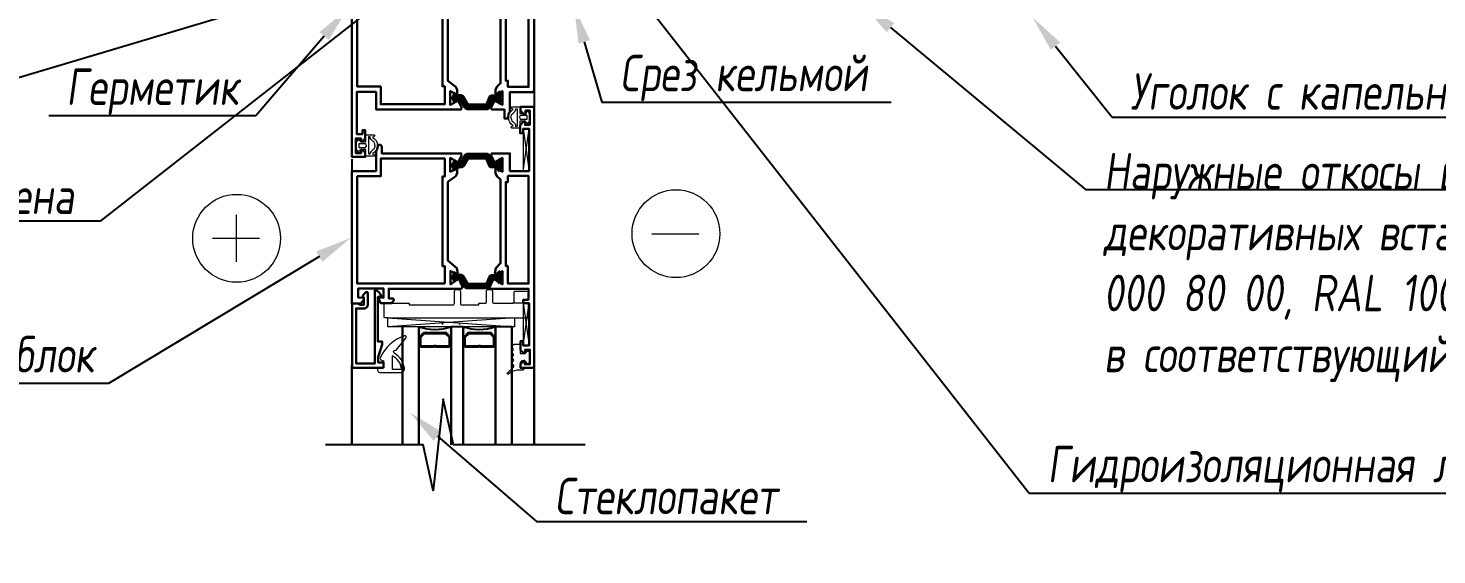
# Model space of a CAD drawing. Header units: millimetres. Extents: x 215300 to 349394, y -116838 to -1602.
# Drawn here: x 346853 to 347523, y -2420 to -2170 of the extents above; entities that cross this region are included whole.
import ezdxf
from ezdxf import colors
from ezdxf.entities.mleader import LeaderData, LeaderLine
from ezdxf.math import Vec2, Vec3

# ---------------------------------------------------------------- set-up
doc = ezdxf.new("R2010")
doc.units = ezdxf.units.MM
for name, color, linetype, lineweight in [('+АР_Размеры', 252, 'Continuous', 9), ('PDF _Геометрия', 7, 'Continuous', 0), ('АР_Тонкие', 250, 'Continuous', 5)]:
    doc.layers.add(name, color=color, linetype=linetype, lineweight=lineweight)
doc.layers.add('A-OKNO-RAM', color=140, linetype='Continuous')
doc.styles.add('Архитект', font='isocpeur.ttf', dxfattribs={"width": 0.8, "oblique": 8})

# ---------------------------------------------------------------- blocks, each defined once
blk = doc.blocks.new('*U22')
at = {"color": 8}
blk.add_lwpolyline([(0, -7.508), (0, -1), (2.25, -0.5), (-2.25, 0), (0, 0.5), (0, 5.323)], dxfattribs=at)

msp = doc.modelspace()

# ---------------------------------------------------------------- linework, layer by layer
at = {"layer": '+АР_Размеры', "ltscale": 100, "elevation": 0}
for points in [[(346952.154, -2281.004), (346952.154, -2258.662)], [(346940.671, -2269.833), (346963.014, -2269.833)], [(347149.635, -2267.64), (347171.977, -2267.64)]]:
    msp.add_lwpolyline(points, dxfattribs=at)
at = {"layer": '+АР_Размеры', "ltscale": 100}
for centre in [(346952.154, -2269.833, 0), (347161.118, -2267.64, 0)]:
    msp.add_circle(centre, 20.881, dxfattribs=at)
at = {"color": 6, "lineweight": 100, "ltscale": 100}
for p, q in [((347054.88, -2201.444, 0), (347057.432, -2202.869, 0)), ((347078.023, -2200.731, 0), (347075.737, -2203.016, 0)), ((347061.645, -2207.322, 0), (347071.436, -2207.322, 0)), ((347061.645, -2230.818, 0), (347071.436, -2230.818, 0)), ((347054.88, -2236.696, 0), (347057.432, -2235.271, 0)), ((347078.023, -2237.408, 0), (347075.737, -2235.124, 0)), ((347054.88, -2286.765, 0), (347057.432, -2288.19, 0)), ((347078.023, -2286.052, 0), (347075.737, -2288.337, 0))]:
    msp.add_line(p, q, dxfattribs=at)
at = {"color": 6, "lineweight": 100, "ltscale": 100, "elevation": 0}
for points in [[(347077.964, -2205.244), (347075.828, -2203.106), (347073.253, -2203.106), (347071.436, -2207.322), (347061.645, -2207.322), (347059.093, -2202.988), (347057.432, -2202.869), (347054.761, -2204.472)], [(347077.964, -2232.896), (347075.828, -2235.033), (347073.253, -2235.033), (347071.436, -2230.818), (347061.645, -2230.818), (347059.093, -2235.152), (347057.432, -2235.271), (347054.761, -2233.668)], [(347077.964, -2290.565), (347075.828, -2288.427), (347073.253, -2288.487), (347071.436, -2292.643), (347061.645, -2292.643), (347059.093, -2288.309), (347057.432, -2288.19), (347054.761, -2289.793)]]:
    msp.add_lwpolyline(points, dxfattribs=at)
at = {"layer": 'A-OKNO-RAM', "color": 8}
for p, q in [((347093.634, -2138.785, 0), (347093.634, -2367.955, 0)), ((347006.992, -2232.232, 0), (347006.992, -2367.955, 0)), ((347049.948, -2310.692, 0), (347050.325, -2310.314, 0)), ((347058.185, -2310.667, 0), (347058.484, -2310.369, 0)), ((347066.441, -2310.625, 0), (347066.624, -2310.442, 0)), ((347031.059, -2367.955, 0), (347031.059, -2311.846, 0)), ((347031.059, -2311.846, 0), (347031.059, -2367.955, 0)), ((347038.76, -2367.955, 0), (347038.76, -2311.846, 0)), ((347038.76, -2311.846, 0), (347038.76, -2367.955, 0)), ((347038.76, -2317.141, 0), (347038.76, -2311.846, 0)), ((347038.831, -2316.971, 0), (347039.242, -2317.382, 0)), ((347039.588, -2318.058, 0), (347039.242, -2317.711, 0)), ((347039.372, -2312.152, 0), (347039.372, -2312.152, 0)), ((347039.372, -2312.763, 0), (347039.372, -2312.763, 0)), ((347039.372, -2313.375, 0), (347039.372, -2313.375, 0)), ((347039.372, -2313.986, 0), (347039.372, -2313.986, 0)), ((347039.372, -2314.597, 0), (347039.372, -2314.597, 0)), ((347039.372, -2315.209, 0), (347039.372, -2315.209, 0)), ((347039.372, -2315.82, 0), (347039.372, -2315.82, 0)), ((347039.372, -2316.431, 0), (347039.372, -2316.431, 0)), ((347039.983, -2312.458, 0), (347039.983, -2312.458, 0)), ((347039.983, -2313.069, 0), (347039.983, -2313.069, 0)), ((347039.983, -2313.68, 0), (347039.983, -2313.68, 0)), ((347039.983, -2314.292, 0), (347039.983, -2314.292, 0)), ((347039.983, -2314.903, 0), (347039.983, -2314.903, 0)), ((347039.983, -2315.514, 0), (347039.983, -2315.514, 0)), ((347040.69, -2315.702, 0), (347040.445, -2315.456, 0)), ((347040.594, -2312.763, 0), (347040.594, -2312.763, 0)), ((347040.594, -2313.375, 0), (347040.594, -2313.375, 0)), ((347040.594, -2313.986, 0), (347040.594, -2313.986, 0)), ((347040.594, -2314.597, 0), (347040.594, -2314.597, 0)), ((347040.594, -2315.209, 0), (347040.594, -2315.209, 0)), ((347041.206, -2313.069, 0), (347041.206, -2313.069, 0)), ((347041.206, -2313.68, 0), (347041.206, -2313.68, 0)), ((347041.206, -2314.292, 0), (347041.206, -2314.292, 0)), ((347041.817, -2312.763, 0), (347041.817, -2312.763, 0)), ((347041.817, -2313.375, 0), (347041.817, -2313.375, 0)), ((347041.817, -2313.986, 0), (347041.817, -2313.986, 0)), ((347041.817, -2314.597, 0), (347041.817, -2314.597, 0)), ((347042.428, -2313.069, 0), (347042.428, -2313.069, 0)), ((347042.428, -2313.68, 0), (347042.428, -2313.68, 0)), ((347042.428, -2314.292, 0), (347042.428, -2314.292, 0)), ((347043.04, -2313.375, 0), (347043.04, -2313.375, 0)), ((347043.04, -2313.986, 0), (347043.04, -2313.986, 0)), ((347043.04, -2314.597, 0), (347043.04, -2314.597, 0)), ((347043.528, -2315.081, 0), (347043.181, -2314.734, 0)), ((347043.651, -2313.069, 0), (347043.651, -2313.069, 0)), ((347043.651, -2313.68, 0), (347043.651, -2313.68, 0)), ((347043.651, -2314.292, 0), (347043.651, -2314.292, 0)), ((347044.262, -2313.375, 0), (347044.262, -2313.375, 0)), ((347044.262, -2313.986, 0), (347044.262, -2313.986, 0)), ((347044.262, -2314.597, 0), (347044.262, -2314.597, 0)), ((347044.874, -2313.68, 0), (347044.874, -2313.68, 0)), ((347044.874, -2314.292, 0), (347044.874, -2314.292, 0)), ((347045.485, -2313.375, 0), (347045.485, -2313.375, 0)), ((347045.485, -2313.986, 0), (347045.485, -2313.986, 0)), ((347045.485, -2314.597, 0), (347045.485, -2314.597, 0)), ((347046.096, -2313.68, 0), (347046.096, -2313.68, 0)), ((347046.096, -2314.292, 0), (347046.096, -2314.292, 0)), ((347046.986, -2315.081, 0), (347046.639, -2314.734, 0)), ((347046.707, -2313.375, 0), (347046.707, -2313.375, 0)), ((347046.707, -2313.986, 0), (347046.707, -2313.986, 0)), ((347046.707, -2314.597, 0), (347046.707, -2314.597, 0)), ((347047.319, -2313.68, 0), (347047.319, -2313.68, 0)), ((347047.319, -2314.292, 0), (347047.319, -2314.292, 0)), ((347047.93, -2313.375, 0), (347047.93, -2313.375, 0)), ((347047.93, -2313.986, 0), (347047.93, -2313.986, 0)), ((347047.93, -2314.597, 0), (347047.93, -2314.597, 0)), ((347048.541, -2313.68, 0), (347048.541, -2313.68, 0)), ((347048.541, -2314.292, 0), (347048.541, -2314.292, 0)), ((347049.153, -2313.375, 0), (347049.153, -2313.375, 0)), ((347049.153, -2313.986, 0), (347049.153, -2313.986, 0)), ((347049.153, -2314.597, 0), (347049.153, -2314.597, 0)), ((347049.764, -2313.069, 0), (347049.764, -2313.069, 0)), ((347049.764, -2313.68, 0), (347049.764, -2313.68, 0)), ((347049.764, -2314.292, 0), (347049.764, -2314.292, 0)), ((347050.444, -2315.081, 0), (347050.097, -2314.734, 0)), ((347050.375, -2313.375, 0), (347050.375, -2313.375, 0)), ((347050.375, -2313.986, 0), (347050.375, -2313.986, 0)), ((347050.375, -2314.597, 0), (347050.375, -2314.597, 0)), ((347050.987, -2313.069, 0), (347050.987, -2313.069, 0)), ((347050.987, -2313.68, 0), (347050.987, -2313.68, 0)), ((347050.987, -2314.292, 0), (347050.987, -2314.292, 0)), ((347051.598, -2312.763, 0), (347051.598, -2312.763, 0)), ((347051.598, -2313.375, 0), (347051.598, -2313.375, 0)), ((347051.598, -2313.986, 0), (347051.598, -2313.986, 0)), ((347051.598, -2314.597, 0), (347051.598, -2314.597, 0)), ((347052.209, -2312.458, 0), (347052.209, -2312.458, 0)), ((347052.209, -2313.069, 0), (347052.209, -2313.069, 0)), ((347052.209, -2313.68, 0), (347052.209, -2313.68, 0)), ((347052.209, -2314.292, 0), (347052.209, -2314.292, 0)), ((347052.209, -2314.903, 0), (347052.209, -2314.903, 0)), ((347052.821, -2312.763, 0), (347052.821, -2312.763, 0)), ((347052.821, -2313.375, 0), (347052.821, -2313.375, 0)), ((347052.821, -2313.986, 0), (347052.821, -2313.986, 0)), ((347052.821, -2314.597, 0), (347052.821, -2314.597, 0)), ((347052.821, -2315.209, 0), (347052.821, -2315.209, 0)), ((347053.682, -2318.319, 0), (347053.336, -2317.973, 0)), ((347053.432, -2312.458, 0), (347053.432, -2312.458, 0)), ((347053.432, -2313.069, 0), (347053.432, -2313.069, 0)), ((347053.432, -2313.68, 0), (347053.432, -2313.68, 0)), ((347053.432, -2314.292, 0), (347053.432, -2314.292, 0)), ((347053.432, -2314.903, 0), (347053.432, -2314.903, 0)), ((347053.432, -2315.514, 0), (347053.432, -2315.514, 0)), ((347053.432, -2316.126, 0), (347053.432, -2316.126, 0)), ((347053.682, -2317.141, 0), (347053.682, -2316.959, 0)), ((347053.753, -2316.971, 0), (347054.164, -2317.382, 0)), ((347054.043, -2312.152, 0), (347054.043, -2312.152, 0)), ((347054.043, -2312.763, 0), (347054.043, -2312.763, 0)), ((347054.043, -2313.375, 0), (347054.043, -2313.375, 0)), ((347054.043, -2313.986, 0), (347054.043, -2313.986, 0)), ((347054.043, -2314.597, 0), (347054.043, -2314.597, 0)), ((347054.043, -2315.209, 0), (347054.043, -2315.209, 0)), ((347054.043, -2315.82, 0), (347054.043, -2315.82, 0)), ((347054.043, -2316.431, 0), (347054.043, -2316.431, 0)), ((347059.94, -2311.846, 0), (347054.164, -2311.846, 0)), ((347054.164, -2311.846, 0), (347054.164, -2317.141, 0)), ((347054.164, -2367.955, 0), (347054.164, -2311.846, 0)), ((347054.164, -2311.846, 0), (347054.164, -2367.955, 0)), ((347059.94, -2367.955, 0), (347059.94, -2311.846, 0)), ((347059.94, -2311.846, 0), (347059.94, -2367.955, 0)), ((347059.94, -2317.141, 0), (347059.94, -2311.846, 0)), ((347059.94, -2320.992, 0), (347059.94, -2317.141, 0)), ((347060.01, -2316.971, 0), (347060.421, -2317.382, 0)), ((347060.421, -2317.141, 0), (347060.421, -2320.992, 0)), ((347060.768, -2318.058, 0), (347060.421, -2317.711, 0)), ((347060.551, -2312.152, 0), (347060.551, -2312.152, 0)), ((347060.551, -2312.763, 0), (347060.551, -2312.763, 0)), ((347060.551, -2313.375, 0), (347060.551, -2313.375, 0)), ((347060.551, -2313.986, 0), (347060.551, -2313.986, 0)), ((347060.551, -2314.597, 0), (347060.551, -2314.597, 0)), ((347060.551, -2315.209, 0), (347060.551, -2315.209, 0)), ((347060.551, -2315.82, 0), (347060.551, -2315.82, 0)), ((347060.551, -2316.431, 0), (347060.551, -2316.431, 0)), ((347061.162, -2312.458, 0), (347061.162, -2312.458, 0)), ((347061.162, -2313.069, 0), (347061.162, -2313.069, 0)), ((347061.162, -2313.68, 0), (347061.162, -2313.68, 0)), ((347061.162, -2314.292, 0), (347061.162, -2314.292, 0)), ((347061.162, -2314.903, 0), (347061.162, -2314.903, 0)), ((347061.162, -2315.514, 0), (347061.162, -2315.514, 0)), ((347061.869, -2315.702, 0), (347061.624, -2315.456, 0)), ((347061.774, -2312.763, 0), (347061.774, -2312.763, 0)), ((347061.774, -2313.375, 0), (347061.774, -2313.375, 0)), ((347061.774, -2313.986, 0), (347061.774, -2313.986, 0)), ((347061.774, -2314.597, 0), (347061.774, -2314.597, 0)), ((347061.774, -2315.209, 0), (347061.774, -2315.209, 0)), ((347062.385, -2313.069, 0), (347062.385, -2313.069, 0)), ((347062.385, -2313.68, 0), (347062.385, -2313.68, 0)), ((347062.385, -2314.292, 0), (347062.385, -2314.292, 0)), ((347062.996, -2312.763, 0), (347062.996, -2312.763, 0)), ((347062.996, -2313.375, 0), (347062.996, -2313.375, 0)), ((347062.996, -2313.986, 0), (347062.996, -2313.986, 0)), ((347062.996, -2314.597, 0), (347062.996, -2314.597, 0)), ((347063.607, -2313.069, 0), (347063.607, -2313.069, 0)), ((347063.607, -2313.68, 0), (347063.607, -2313.68, 0)), ((347063.607, -2314.292, 0), (347063.607, -2314.292, 0)), ((347064.219, -2313.375, 0), (347064.219, -2313.375, 0)), ((347064.219, -2313.986, 0), (347064.219, -2313.986, 0)), ((347064.219, -2314.597, 0), (347064.219, -2314.597, 0)), ((347064.707, -2315.081, 0), (347064.36, -2314.734, 0)), ((347064.83, -2313.069, 0), (347064.83, -2313.069, 0)), ((347064.83, -2313.68, 0), (347064.83, -2313.68, 0)), ((347064.83, -2314.292, 0), (347064.83, -2314.292, 0)), ((347065.441, -2313.375, 0), (347065.441, -2313.375, 0)), ((347065.441, -2313.986, 0), (347065.441, -2313.986, 0)), ((347065.441, -2314.597, 0), (347065.441, -2314.597, 0)), ((347066.053, -2313.68, 0), (347066.053, -2313.68, 0)), ((347066.053, -2314.292, 0), (347066.053, -2314.292, 0)), ((347066.664, -2313.375, 0), (347066.664, -2313.375, 0)), ((347066.664, -2313.986, 0), (347066.664, -2313.986, 0)), ((347066.664, -2314.597, 0), (347066.664, -2314.597, 0)), ((347067.275, -2313.68, 0), (347067.275, -2313.68, 0)), ((347067.275, -2314.292, 0), (347067.275, -2314.292, 0)), ((347068.165, -2315.081, 0), (347067.818, -2314.734, 0)), ((347067.887, -2313.375, 0), (347067.887, -2313.375, 0)), ((347067.887, -2313.986, 0), (347067.887, -2313.986, 0)), ((347067.887, -2314.597, 0), (347067.887, -2314.597, 0)), ((347068.498, -2313.68, 0), (347068.498, -2313.68, 0)), ((347068.498, -2314.292, 0), (347068.498, -2314.292, 0)), ((347069.109, -2313.375, 0), (347069.109, -2313.375, 0)), ((347069.109, -2313.986, 0), (347069.109, -2313.986, 0)), ((347069.109, -2314.597, 0), (347069.109, -2314.597, 0)), ((347069.721, -2313.68, 0), (347069.721, -2313.68, 0)), ((347069.721, -2314.292, 0), (347069.721, -2314.292, 0)), ((347070.332, -2313.375, 0), (347070.332, -2313.375, 0)), ((347070.332, -2313.986, 0), (347070.332, -2313.986, 0)), ((347070.332, -2314.597, 0), (347070.332, -2314.597, 0)), ((347070.943, -2313.069, 0), (347070.943, -2313.069, 0)), ((347070.943, -2313.68, 0), (347070.943, -2313.68, 0)), ((347070.943, -2314.292, 0), (347070.943, -2314.292, 0)), ((347071.623, -2315.081, 0), (347071.277, -2314.734, 0)), ((347071.554, -2313.375, 0), (347071.554, -2313.375, 0)), ((347071.554, -2313.986, 0), (347071.554, -2313.986, 0)), ((347071.554, -2314.597, 0), (347071.554, -2314.597, 0)), ((347072.166, -2313.069, 0), (347072.166, -2313.069, 0)), ((347072.166, -2313.68, 0), (347072.166, -2313.68, 0)), ((347072.166, -2314.292, 0), (347072.166, -2314.292, 0)), ((347072.777, -2312.763, 0), (347072.777, -2312.763, 0)), ((347072.777, -2313.375, 0), (347072.777, -2313.375, 0)), ((347072.777, -2313.986, 0), (347072.777, -2313.986, 0)), ((347072.777, -2314.597, 0), (347072.777, -2314.597, 0)), ((347073.388, -2312.458, 0), (347073.388, -2312.458, 0)), ((347073.388, -2313.069, 0), (347073.388, -2313.069, 0)), ((347073.388, -2313.68, 0), (347073.388, -2313.68, 0)), ((347073.388, -2314.292, 0), (347073.388, -2314.292, 0)), ((347073.388, -2314.903, 0), (347073.388, -2314.903, 0)), ((347074, -2312.763, 0), (347074, -2312.763, 0)), ((347074, -2313.375, 0), (347074, -2313.375, 0)), ((347074, -2313.986, 0), (347074, -2313.986, 0)), ((347074, -2314.597, 0), (347074, -2314.597, 0)), ((347074, -2315.209, 0), (347074, -2315.209, 0)), ((347074.861, -2318.319, 0), (347074.515, -2317.973, 0)), ((347074.611, -2312.458, 0), (347074.611, -2312.458, 0)), ((347074.611, -2313.069, 0), (347074.611, -2313.069, 0)), ((347074.611, -2313.68, 0), (347074.611, -2313.68, 0)), ((347074.611, -2314.292, 0), (347074.611, -2314.292, 0)), ((347074.611, -2314.903, 0), (347074.611, -2314.903, 0)), ((347074.611, -2315.514, 0), (347074.611, -2315.514, 0)), ((347074.611, -2316.126, 0), (347074.611, -2316.126, 0)), ((347074.932, -2316.971, 0), (347075.343, -2317.382, 0)), ((347075.222, -2312.152, 0), (347075.222, -2312.152, 0)), ((347075.222, -2312.763, 0), (347075.222, -2312.763, 0)), ((347075.222, -2313.375, 0), (347075.222, -2313.375, 0)), ((347075.222, -2313.986, 0), (347075.222, -2313.986, 0)), ((347075.222, -2314.597, 0), (347075.222, -2314.597, 0)), ((347075.222, -2315.209, 0), (347075.222, -2315.209, 0)), ((347075.222, -2315.82, 0), (347075.222, -2315.82, 0)), ((347075.222, -2316.431, 0), (347075.222, -2316.431, 0)), ((347083.044, -2311.846, 0), (347075.343, -2311.846, 0)), ((347075.343, -2311.846, 0), (347075.343, -2317.141, 0)), ((347075.343, -2367.955, 0), (347075.343, -2311.846, 0)), ((347075.343, -2311.846, 0), (347075.343, -2367.955, 0)), ((347083.044, -2367.955, 0), (347083.044, -2311.846, 0)), ((347083.044, -2311.846, 0), (347083.044, -2367.955, 0)), ((347043.004, -2321.473, 0), (347042.657, -2321.127, 0)), ((347046.257, -2321.268, 0), (347045.996, -2321.008, 0)), ((347049.92, -2321.473, 0), (347049.574, -2321.127, 0)), ((347053.296, -2321.391, 0), (347053.026, -2321.121, 0)), ((347064.183, -2321.473, 0), (347063.837, -2321.127, 0)), ((347067.436, -2321.268, 0), (347067.175, -2321.008, 0)), ((347071.099, -2321.473, 0), (347070.753, -2321.127, 0)), ((347074.475, -2321.391, 0), (347074.205, -2321.121, 0)), ((347083.155, -2323.503, 0), (347083.138, -2323.52, 0)), ((347006.992, -2367.955, 0), (347006.992, -2330.137, 0)), ((347083.442, -2325.291, 0), (347083.034, -2325.699, 0)), ((347093.634, -2367.955, 0), (347093.634, -2327.731, 0))]:
    msp.add_line(p, q, dxfattribs=at)
at = {"layer": 'A-OKNO-RAM'}
for p, q in [((347039.242, -2316.959, 0), (347039.242, -2317.141, 0)), ((347040.956, -2314.946, 0), (347039.453, -2316.448, 0)), ((347051.458, -2314.734, 0), (347041.466, -2314.734, 0)), ((347053.471, -2316.448, 0), (347051.968, -2314.946, 0)), ((347060.421, -2316.959, 0), (347060.421, -2317.141, 0)), ((347062.135, -2314.946, 0), (347060.632, -2316.448, 0)), ((347072.637, -2314.734, 0), (347062.645, -2314.734, 0)), ((347074.65, -2316.448, 0), (347073.147, -2314.946, 0)), ((347074.861, -2317.141, 0), (347074.861, -2316.959, 0))]:
    msp.add_line(p, q, dxfattribs=at)
at = {"layer": 'A-OKNO-RAM', "color": 8, "elevation": 0}
for points in [[(347039.242, -2317.141), (347039.242, -2320.992, -1.0000013), (347038.76, -2320.992), (347038.76, -2317.141, -0.9999987)], [(347054.164, -2317.141), (347054.164, -2320.992, -1.0000013), (347053.682, -2320.992), (347053.682, -2317.141, -0.9999987)], [(347075.343, -2317.141), (347075.343, -2320.992, -1.0000013), (347074.861, -2320.992), (347074.861, -2317.141, -0.9999987)]]:
    msp.add_lwpolyline(points, format="xyb", close=True, dxfattribs=at)
for points in [[(347039.242, -2318.148), (347038.76, -2318.63), (347039.242, -2319.111)], [(347054.164, -2318.148), (347053.682, -2318.63), (347054.164, -2319.111)], [(347060.421, -2318.148), (347059.94, -2318.63), (347060.421, -2319.111)], [(347075.343, -2318.148), (347074.861, -2318.63), (347075.343, -2319.111)], [(347039.242, -2319.877), (347038.76, -2320.359), (347039.242, -2320.84)], [(347054.164, -2319.877), (347053.682, -2320.359), (347054.164, -2320.84)], [(347060.421, -2319.877), (347059.94, -2320.359), (347060.421, -2320.84)], [(347075.343, -2319.877), (347074.861, -2320.359), (347075.343, -2320.84)]]:
    msp.add_lwpolyline(points, dxfattribs=at)
at = {"layer": 'A-OKNO-RAM', "color": 8}
for centre, radius, start, end in [((347046.462, -2290.02, 0), 23.146, 250.564612, 289.435215), ((347039.001, -2317.141, 0), 0.241, 0.00015, 180), ((347053.923, -2317.141, 0), 0.241, 0.00015, 180), ((347067.641, -2290.02, 0), 23.146, 250.564612, 289.435215), ((347060.18, -2317.141, 0), 0.241, 0.00015, 180), ((347060.18, -2317.141, 0), 0.241, 0.00015, 180), ((347075.102, -2317.141, 0), 0.241, 0.00015, 180), ((347060.18, -2320.992, 0), 0.241, 180, 0.00015)]:
    msp.add_arc(centre, radius, start, end, dxfattribs=at)
at = {"layer": 'A-OKNO-RAM'}
for centre, start, end in [((347039.964, -2316.959, 0), 134.999986, 180), ((347041.466, -2315.456, 0), 89.999781, 134.999986), ((347051.458, -2315.456, 0), 45.000251, 89.999781), ((347052.96, -2316.959, 0), 0.00015, 45.000251), ((347061.143, -2316.959, 0), 134.999986, 180), ((347062.645, -2315.456, 0), 89.999781, 134.999986), ((347072.637, -2315.456, 0), 45.000251, 89.999781), ((347074.139, -2316.959, 0), 0.00015, 45.000251)]:
    msp.add_arc(centre, 0.722, start, end, dxfattribs=at)
at = {"layer": 'PDF _Геометрия', "lineweight": 15}
for p, q in [((347088.515, -2237.923, 0), (347091.287, -2217.772, 0)), ((347088.515, -2217.772, 0), (347091.287, -2237.923, 0)), ((347088.515, -2219.944, 0), (347088.515, -2237.923, 0)), ((347088.515, -2300.695, 0), (347088.515, -2320.797, 0)), ((347088.515, -2320.797, 0), (347091.28, -2300.695, 0)), ((347088.515, -2300.695, 0), (347091.287, -2320.797, 0)), ((347024.086, -2307.672, 0), (347084.356, -2311.846, 0)), ((347084.356, -2307.672, 0), (347024.086, -2311.846, 0))]:
    msp.add_line(p, q, dxfattribs=at)
at = {"layer": 'PDF _Геометрия', "lineweight": 30, "elevation": 0}
for points in [[(347052.62, -2157.728), (347052.62, -2195.09), (347056.466, -2197.811), (347057.078, -2199.239), (347057.078, -2201.619), (347053.778, -2199.919), (347053.778, -2206.497), (347057.054, -2204.688), (347057.717, -2204.689), (347059.088, -2207.693), (347058.964, -2208.622), (347018.515, -2208.622), (347018.515, -2200.26), (347009.271, -2200.26), (347009.294, -2220.361), (347012.014, -2220.359), (347012.013, -2218.507), (347013.353, -2218.506), (347013.353, -2222.237, -0.2538422), (347011.316, -2223.943), (347011.316, -2222.35), (347008.811, -2222.351), (347008.811, -2229.385), (347011.313, -2229.385), (347011.304, -2227.71, -0.2048661), (347013.307, -2229.364), (347013.307, -2231.174), (347006.992, -2231.169), (347006.992, -2137.359)], [(347077.686, -2156.442), (347077.686, -2196.18), (347075.895, -2197.811), (347075.284, -2199.239), (347075.284, -2201.619), (347078.583, -2199.919), (347078.583, -2206.497), (347075.307, -2204.688), (347074.644, -2204.689), (347073.273, -2207.693), (347073.397, -2208.622), (347079.487, -2208.623), (347079.487, -2212.91), (347081.247, -2212.911, -0.1824077), (347082.141, -2209.684), (347082.141, -2200.352), (347093.083, -2200.352), (347093.634, -2199.528), (347093.634, -2137.603)], [(347006.992, -2237.782), (347006.992, -2300.781), (347011.258, -2300.781), (347012.582, -2298.881), (347012.695, -2298.096), (347009.914, -2297.888), (347009.914, -2293.707), (347022.062, -2293.707), (347022.062, -2297.981), (347019.429, -2297.981), (347020.654, -2300.694), (347025.849, -2300.694), (347027.074, -2299.078), (347026.592, -2298.413), (347024.507, -2298.413), (347024.507, -2293.771), (347059.107, -2293.771), (347059.544, -2292.862), (347057.636, -2288.855), (347053.806, -2291.737), (347053.806, -2285.396), (347056.822, -2286.854), (347057.331, -2286.583), (347056.924, -2283.972), (347052.62, -2280.411), (347052.62, -2243.049), (347056.466, -2240.329), (347057.078, -2238.901), (347057.078, -2236.52), (347053.778, -2238.221), (347053.778, -2231.643), (347057.054, -2233.452), (347057.717, -2233.451), (347059.088, -2230.447), (347058.964, -2229.517), (347021.216, -2229.514), (347021.216, -2226.21), (347020.53, -2225.374), (347019.266, -2225.374), (347019.266, -2226.271, -0.13895), (347018.515, -2228.4), (347018.515, -2237.879), (347006.992, -2237.879)]]:
    msp.add_lwpolyline(points, format="xyb", dxfattribs=at)
for points in [[(347051.154, -2146.801), (347009.533, -2146.801), (347009.533, -2197.761), (347020.714, -2197.761), (347020.714, -2206.174), (347051.154, -2206.174), (347051.154, -2197.61), (347050.058, -2197.61), (347050.058, -2155.079), (347051.154, -2155.079)], [(347051.154, -2291.338), (347009.533, -2291.338), (347009.533, -2240.378), (347020.714, -2240.378), (347020.714, -2231.966), (347051.154, -2231.966), (347051.154, -2240.53), (347050.058, -2240.53), (347050.058, -2283.06), (347051.154, -2283.06)]]:
    msp.add_lwpolyline(points, close=True, dxfattribs=at)
for points in [[(347081.161, -2155.196), (347081.161, -2146.759), (347091.025, -2146.759), (347091.025, -2197.945), (347081.161, -2197.945), (347081.161, -2195.018), (347080.118, -2195.018), (347080.118, -2155.196), (347081.161, -2155.196)], [(347087.174, -2329.596), (347088.743, -2328.1), (347089.186, -2328.1), (347089.186, -2329.667), (347091.637, -2329.667), (347091.637, -2322.752), (347089.352, -2322.752), (347089.352, -2324.356), (347088.78, -2324.356), (347087.174, -2323.028), (347087.174, -2318.694), (347088.467, -2318.694), (347088.467, -2320.797), (347091.287, -2320.797), (347091.287, -2300.695), (347088.515, -2300.695), (347088.515, -2299.063), (347090.921, -2299.063), (347090.921, -2293.771), (347072.184, -2293.771), (347074.165, -2289.336), (347075.239, -2289.263), (347078.555, -2291.737), (347078.555, -2285.396), (347075.539, -2286.854), (347075.03, -2286.583), (347075.437, -2283.972), (347077.686, -2281.698), (347077.686, -2241.959), (347075.895, -2240.329), (347075.284, -2238.901), (347075.284, -2236.52), (347078.583, -2238.221), (347078.583, -2231.643), (347075.307, -2233.452), (347074.644, -2233.451), (347073.273, -2230.447), (347073.397, -2229.517), (347082.141, -2229.516), (347082.141, -2237.923), (347091.287, -2237.923), (347091.287, -2217.772), (347088.515, -2217.772), (347088.515, -2219.944), (347086.991, -2219.944), (347086.991, -2216.121), (347088.783, -2214.252), (347089.335, -2214.31), (347089.335, -2215.967), (347091.543, -2215.967), (347091.543, -2209.136), (347089.567, -2209.136), (347089.567, -2210.793), (347088.783, -2210.793), (347087.214, -2209.31), (347087.214, -2207.333), (347093.634, -2207.333), (347093.634, -2331.39), (347087.174, -2331.39), (347087.174, -2329.596)], [(347081.161, -2282.944), (347081.161, -2291.381), (347091.025, -2291.381), (347091.025, -2240.194), (347081.161, -2240.194), (347081.161, -2243.121), (347080.118, -2243.121), (347080.118, -2282.944), (347081.161, -2282.944)]]:
    msp.add_lwpolyline(points, dxfattribs=at)
at = {"layer": 'PDF _Геометрия', "lineweight": 15, "elevation": 0}
for points in [[(347081.412, -2212.448, -0.2581667), (347083.721, -2208.471), (347082.961, -2208.168, -0.7795736), (347083.052, -2207.38), (347086.928, -2207.38), (347086.928, -2210.566), (347089.127, -2210.566), (347090.466, -2209.399), (347091.408, -2210.593), (347091.408, -2214.13), (347090.466, -2215.324), (347089.096, -2214.13), (347086.928, -2214.13), (347086.928, -2217.517), (347083.052, -2217.517, -0.7795736), (347082.961, -2216.728), (347083.721, -2216.425, -0.2581667), (347081.412, -2212.448, 0.2288757)], [(347082.634, -2212.448, -0.2557414), (347083.622, -2210.356, 0.0888284), (347084.832, -2208.998)], [(347082.634, -2212.448, 0.2557414), (347083.622, -2214.54, -0.0888284), (347084.832, -2215.898)], [(347019.128, -2225.736, -0.2581667), (347016.819, -2229.713), (347017.579, -2230.016, -0.7795736), (347017.489, -2230.805), (347013.612, -2230.805), (347013.612, -2227.618), (347011.413, -2227.618), (347010.074, -2228.785), (347009.133, -2227.591), (347009.133, -2224.054), (347010.074, -2222.861), (347011.444, -2224.055), (347013.612, -2224.055), (347013.612, -2220.668), (347017.489, -2220.668, -0.7795736), (347017.579, -2221.456), (347016.819, -2221.759, -0.2581667), (347019.128, -2225.736, 0.2288757)], [(347017.906, -2225.736, 0.2557414), (347016.918, -2223.644, -0.0888284), (347015.709, -2222.286)], [(347017.906, -2225.736, -0.2557414), (347016.918, -2227.828, 0.0888284), (347015.709, -2229.186)], [(347025.849, -2300.694), (347034.145, -2300.694), (347034.145, -2301.437), (347055.008, -2301.437, 0.4255225), (347055.737, -2300.68), (347055.737, -2294.92, -0.3543238), (347056.309, -2294.214), (347057.766, -2294.214, -0.4553964), (347058.561, -2295.128), (347058.561, -2300.869, 0.3846064), (347059.07, -2301.432), (347067.387, -2301.432), (347067.387, -2300.69), (347070.457, -2300.69, 0.4711745), (347071.076, -2299.939), (347071.076, -2294.702, -0.4698446), (347071.692, -2294.191), (347073.076, -2294.191, -0.4339068), (347073.891, -2295.063), (347073.891, -2300.24, 0.399683), (347074.324, -2300.695), (347083.512, -2300.695, 0.3311354), (347084.084, -2299.883), (347084.084, -2295.59, -0.4342153), (347084.772, -2294.947), (347090.784, -2294.947), (347090.784, -2298.886), (347088.391, -2298.886), (347088.391, -2300.695), (347083.512, -2300.695)], [(347024.086, -2307.672), (347022.794, -2307.672, -0.3771385), (347022.383, -2307.31), (347022.383, -2300.694)], [(347084.356, -2307.672), (347090.357, -2307.672, 0.4415693), (347091.05, -2306.911), (347091.05, -2300.695), (347091.05, -2300.695)], [(347019.126, -2331.434), (347019.126, -2332.33, 0.5366811), (347020.951, -2333.54), (347030.644, -2333.54, 0.4177409), (347031.963, -2331.579, 0.23001), (347027.15, -2324.462, -0.6138684), (347027.238, -2323.126), (347028.111, -2322.968), (347032.705, -2317.23, 0.7250205), (347031.967, -2316.14, 0.1999492), (347020.502, -2326.516, 0.4082078), (347021.047, -2327.817, 0.0556969), (347022.009, -2328.051), (347022.009, -2328.848)], [(347087.019, -2331.39), (347089.093, -2331.39), (347088.29, -2332.562), (347085.542, -2332.562), (347082.665, -2333.317), (347081.539, -2334.338, -0.8894896), (347080.916, -2333.794), (347083.695, -2331.158, 0.4870855), (347083.6, -2329.723, -0.7261129), (347083.64, -2328.322, 0.6251873), (347083.672, -2327.217, -0.6232707), (347083.603, -2325.873, 0.5586713), (347083.44, -2324.498, -0.5388531), (347083.44, -2323.243, 0.7070703), (347083.466, -2322.096, -0.4147824), (347083.506, -2320.603), (347084.176, -2320.133), (347087.019, -2320.133), (347087.019, -2324.563), (347089.352, -2324.563, 0.207184), (347090.356, -2323.227, -0.1958018), (347091.442, -2324.364), (347091.442, -2328.213, -0.3835339), (347090.209, -2329.553, 0.2803745), (347089.186, -2328.1), (347087.732, -2328.1), (347087.019, -2328.87), (347087.019, -2331.39)], [(347026.062, -2325.64), (347026.062, -2332.032), (347030.545, -2332.032, 0.2799037), (347026.062, -2325.64, 1.4260147)]]:
    msp.add_lwpolyline(points, format="xyb", dxfattribs=at)
for points in [[(347084.832, -2215.898), (347084.832, -2216.486), (347085.715, -2216.486), (347085.715, -2208.411), (347084.832, -2208.411), (347084.832, -2208.998)], [(347015.709, -2222.286), (347015.709, -2221.698), (347014.825, -2221.698), (347014.825, -2229.774), (347015.709, -2229.774), (347015.709, -2229.186)]]:
    msp.add_lwpolyline(points, dxfattribs=at)
for points in [[(347090.307, -2213.177), (347090.307, -2211.546), (347087.368, -2211.546, 0.8306064), (347087.332, -2213.177)], [(347010.233, -2225.007), (347010.233, -2226.639), (347013.172, -2226.639, 0.8306064), (347013.208, -2225.007)]]:
    msp.add_lwpolyline(points, format="xyb", close=True, dxfattribs=at)
at = {"layer": 'PDF _Геометрия', "lineweight": 30, "elevation": 0}
for points in [[(347022.009, -2331.346), (347007.089, -2331.346), (347007.089, -2300.781), (347009.802, -2300.781), (347010.736, -2301.429), (347012.695, -2301.429), (347012.695, -2298.096), (347012.047, -2297.192), (347013.673, -2295.414), (347014.279, -2295.369), (347014.477, -2295.672), (347014.477, -2301.496, -0.4601652), (347012.582, -2303.119), (347008.989, -2303.119), (347008.989, -2329.307), (347017.913, -2329.307), (347017.913, -2294.536, -0.3414918), (347021.003, -2297.613), (347019.764, -2297.613, 0.3749687), (347019.292, -2297.853), (347019.297, -2318.849), (347021.361, -2318.851), (347021.36, -2320.311), (347019.459, -2326.273), (347019.459, -2328.848), (347022.009, -2328.848)], [(347051.757, -2321.473), (347051.516, -2321.233), (347051.275, -2321.473), (347046.946, -2321.473, 0.4975195), (347045.978, -2321.473), (347041.649, -2321.473), (347041.408, -2321.233), (347041.167, -2321.473), (347039.964, -2321.473, -0.4142133), (347039.242, -2320.751), (347039.242, -2316.959, -0.1989123), (347039.453, -2316.448), (347040.956, -2314.946, -0.1989134), (347041.466, -2314.734), (347051.458, -2314.734, -0.1989102), (347051.968, -2314.946), (347053.471, -2316.448, -0.1989128), (347053.682, -2316.959), (347053.682, -2320.751, -0.4142146), (347052.96, -2321.473)], [(347047.095, -2321.127, 0.380143), (347045.829, -2321.127), (347039.964, -2321.127, -0.4142133), (347039.588, -2320.751), (347039.588, -2316.959, -0.1989123), (347039.698, -2316.693), (347041.201, -2315.191, -0.1989134), (347041.466, -2315.081), (347051.458, -2315.081, -0.1989102), (347051.723, -2315.191), (347053.226, -2316.693, -0.1989128), (347053.336, -2316.959), (347053.336, -2320.751, -0.4142146), (347052.96, -2321.127)], [(347072.936, -2321.473), (347072.695, -2321.233), (347072.455, -2321.473), (347068.125, -2321.473, 0.4975195), (347067.157, -2321.473), (347062.828, -2321.473), (347062.587, -2321.233), (347062.346, -2321.473), (347061.143, -2321.473, -0.4142133), (347060.421, -2320.751), (347060.421, -2316.959, -0.1989123), (347060.632, -2316.448), (347062.135, -2314.946, -0.1989134), (347062.645, -2314.734), (347072.637, -2314.734, -0.1989102), (347073.147, -2314.946), (347074.65, -2316.448, -0.1989128), (347074.861, -2316.959), (347074.861, -2320.751, -0.4142146), (347074.139, -2321.473)], [(347068.274, -2321.127, 0.380143), (347067.008, -2321.127), (347061.143, -2321.127, -0.4142133), (347060.768, -2320.751), (347060.768, -2316.959, -0.1989123), (347060.878, -2316.693), (347062.38, -2315.191, -0.1989134), (347062.645, -2315.081), (347072.637, -2315.081, -0.1989102), (347072.902, -2315.191), (347074.405, -2316.693, -0.1989128), (347074.515, -2316.959), (347074.515, -2320.751, -0.4142146), (347074.139, -2321.127)]]:
    msp.add_lwpolyline(points, format="xyb", close=True, dxfattribs=at)
at = {"layer": 'PDF _Геометрия', "lineweight": 15, "elevation": 0}
msp.add_lwpolyline([(347024.086, -2311.846), (347024.086, -2307.672), (347084.356, -2307.672), (347084.356, -2311.846)], close=True, dxfattribs=at)

# ---------------------------------------------------------------- block references
at = {"xscale": 9.626896439692585, "yscale": 9.626896439692585, "zscale": 9.626896439692585, "rotation": 90}
msp.add_blockref('*U22', (347045.637, -2367.955, 0), dxfattribs=at)

# ---------------------------------------------------------------- leaders
at = {"layer": 'АР_Тонкие'}
ml = msp.add_multileader_mtext('Standard', dxfattribs=at)
ml.set_content('\\pxsm1,ql;Гидроизоляционная лента', color=256, style='Архитект')
ml.set_leader_properties()
ml.build(insert=Vec2(0, 0))
ml.multileader.update_dxf_attribs({"text_left_attachment_type": 6, "text_right_attachment_type": 6, "dogleg_length": 100, "arrow_head_size": 17.36})
ctx = ml.context
ctx.base_point, ctx.char_height, ctx.arrow_head_size, ctx.landing_gap_size, ctx.plane_origin, ctx.plane_x_axis = Vec3(347567.646, -2391.007, 0), 17.36001, 17.36, 1.736, Vec3(345643.678, -3196.775, 0), Vec3(-1, 0)
ctx.left_attachment, ctx.right_attachment = 6, 6
notes = []
notes.append((ctx, [(0, (1, 1, 0), (347329.11, -2391.007, 0), (1, 0), 6.944, [(0, [(347108.753, -2109.878, 0)], 0, [])])]))
ctx.mtext.insert, ctx.mtext.width, ctx.mtext.defined_height, ctx.mtext.flow_direction = Vec3(347337.79, -2368.439, 0), 289.38671, 45.899, 5
ml = msp.add_multileader_mtext('Standard', dxfattribs=at)
ml.set_content('\\pxsm1,ql;Монтажная пена', color=256, style='Архитект')
ml.set_leader_properties()
ml.build(insert=Vec2(0, 0))
ml.multileader.update_dxf_attribs({"text_left_attachment_type": 6, "text_right_attachment_type": 6, "dogleg_length": 100, "arrow_head_size": 17.36})
ctx = ml.context
ctx.base_point, ctx.char_height, ctx.arrow_head_size, ctx.landing_gap_size, ctx.plane_origin, ctx.plane_x_axis = Vec3(346880.31, -2261.757, 0), 17.36001, 17.36, 1.736, Vec3(345636.784, -3317.579, 0), Vec3(-1, 0)
ctx.left_attachment, ctx.right_attachment = 6, 6
notes.append((ctx, [(1, (1, 1, 0), (346887.254, -2261.757, 0), (-1, 0), 6.944, [(0, [(347064.162, -2123.338, 0)], 0, [])])]))
ctx.mtext.insert, ctx.mtext.width, ctx.mtext.defined_height, ctx.mtext.flow_direction = Vec3(346731.699, -2240.925, 0), 341.29874, 45.899, 5
ml = msp.add_multileader_mtext('Standard', dxfattribs=at)
ml.set_content('\\pxsm1,ql;Декоративный нащельник', color=256, style='Архитект')
ml.set_leader_properties()
ml.build(insert=Vec2(0, 0))
ml.multileader.update_dxf_attribs({"text_left_attachment_type": 6, "text_right_attachment_type": 6, "dogleg_length": 100, "arrow_head_size": 17.36})
ctx = ml.context
ctx.base_point, ctx.char_height, ctx.arrow_head_size, ctx.landing_gap_size, ctx.plane_origin, ctx.plane_x_axis = Vec3(346771.77, -2214.423, 0), 17.36001, 17.36, 1.736, Vec3(345149.479, -3252.923, 0), Vec3(-1, 0)
ctx.left_attachment, ctx.right_attachment = 6, 6
notes.append((ctx, [(1, (1, 1, 0), (346778.714, -2214.423, 0), (-1, 0), 6.944, [(0, [(346998.44, -2148.825, 0)], 0, [])])]))
ctx.mtext.insert, ctx.mtext.width, ctx.mtext.defined_height, ctx.mtext.flow_direction = Vec3(346543.631, -2191.855, 0), 341.29874, 45.899, 5
ml = msp.add_multileader_mtext('Standard', dxfattribs=at)
ml.set_content('\\pxsm1,ql;Герметик', color=256, style='Архитект')
ml.set_leader_properties()
ml.build(insert=Vec2(0, 0))
ml.multileader.update_dxf_attribs({"text_left_attachment_type": 6, "text_right_attachment_type": 6, "dogleg_length": 100, "arrow_head_size": 17.36})
ctx = ml.context
ctx.base_point, ctx.char_height, ctx.arrow_head_size, ctx.landing_gap_size, ctx.plane_origin, ctx.plane_x_axis = Vec3(346954.361, -2211.677, 0), 17.36001, 17.36, 1.736, Vec3(345226.681, -3296.73, 0), Vec3(-1, 0)
ctx.left_attachment, ctx.right_attachment = 6, 6
notes.append((ctx, [(1, (1, 1, 0), (346961.305, -2211.677, 0), (-1, 0), 6.944, [(0, [(347005.088, -2160.544, 0)], 0, [])])]))
ctx.mtext.insert, ctx.mtext.width, ctx.mtext.defined_height, ctx.mtext.flow_direction = Vec3(346871.024, -2189.109, 0), 341.29874, 45.899, 5
ml = msp.add_multileader_mtext('Standard', dxfattribs=at)
ml.set_content('\\pxsm1,ql;Срез кельмой', color=256, style='Архитект')
ml.set_leader_properties()
ml.build(insert=Vec2(0, 0))
ml.multileader.update_dxf_attribs({"text_left_attachment_type": 6, "text_right_attachment_type": 6, "dogleg_length": 100, "arrow_head_size": 17.36})
ctx = ml.context
ctx.base_point, ctx.char_height, ctx.arrow_head_size, ctx.landing_gap_size, ctx.plane_origin, ctx.plane_x_axis = Vec3(347251.853, -2205.184, 0), 17.36001, 17.36, 1.736, Vec3(345642.261, -3225.286, 0), Vec3(-1, 0)
ctx.left_attachment, ctx.right_attachment = 6, 6
notes.append((ctx, [(0, (1, 1, 0), (347125.81, -2205.184, 0), (1, 0), 6.944, [(0, [(347112.67, -2159.801, 0)], 0, [])])]))
ctx.mtext.insert, ctx.mtext.width, ctx.mtext.defined_height, ctx.mtext.flow_direction = Vec3(347134.49, -2182.616, 0), 341.29874, 45.899, 5
ml = msp.add_multileader_mtext('Standard', dxfattribs=at)
ml.set_content('\\pxsm1,ql;Наружные откосы в местах примыкания декоративных вставок (выполнить по RAL 9010, RAL 000 80 00, RAL 100 60 30 \\Pв соответствующий цвет) \\P ', color=256, style='Архитект')
ml.set_leader_properties()
ml.build(insert=Vec2(0, 0))
ml.multileader.update_dxf_attribs({"text_left_attachment_type": 6, "text_right_attachment_type": 6, "dogleg_length": 100, "arrow_head_size": 17.36})
ctx = ml.context
ctx.base_point, ctx.char_height, ctx.arrow_head_size, ctx.landing_gap_size, ctx.plane_origin, ctx.plane_x_axis = Vec3(347799.232, -2246.628, 0), 17.360005, 17.36, 1.736, Vec3(345869.914, -3192.336, 0), Vec3(-1, 0)
ctx.left_attachment, ctx.right_attachment = 6, 6
notes.append((ctx, [(0, (1, 1, 0), (347355.923, -2246.628, 0), (1, 0), 6.944, [(0, [(347249.776, -2158.66, 0)], 0, [])])]))
ctx.mtext.insert, ctx.mtext.width, ctx.mtext.defined_height, ctx.mtext.flow_direction = Vec3(347364.603, -2229.268, 0), 474.89795, 34.864, 5
ml = msp.add_multileader_mtext('Standard', dxfattribs=at)
ml.set_content('\\pxsm1,ql;Уголок с капельником и сеткой', color=256, style='Архитект')
ml.set_leader_properties()
ml.build(insert=Vec2(0, 0))
ml.multileader.update_dxf_attribs({"text_left_attachment_type": 6, "text_right_attachment_type": 6, "dogleg_length": 100, "arrow_head_size": 17.36})
ctx = ml.context
ctx.base_point, ctx.char_height, ctx.arrow_head_size, ctx.landing_gap_size, ctx.plane_origin, ctx.plane_x_axis = Vec3(347659.165, -2212.233, 0), 17.36001, 17.36, 1.736, Vec3(345867.882, -3136.452, 0), Vec3(-1, 0)
ctx.left_attachment, ctx.right_attachment = 6, 6
notes.append((ctx, [(0, (1, 1, 0), (347368.549, -2212.233, 0), (1, 0), 6.944, [(0, [(347330.808, -2164.958, 0)], 0, [])])]))
ctx.mtext.insert, ctx.mtext.width, ctx.mtext.defined_height, ctx.mtext.flow_direction = Vec3(347377.229, -2191.401, 0), 412.32609, 45.899, 5
ml = msp.add_multileader_mtext('Standard', dxfattribs=at)
ml.set_content('\\pxsm1,ql;Дверной блок', color=256, style='Архитект')
ml.set_leader_properties()
ml.build(insert=Vec2(0, 0))
ml.multileader.update_dxf_attribs({"text_left_attachment_type": 6, "text_right_attachment_type": 6, "dogleg_length": 100, "arrow_head_size": 17.36})
ctx = ml.context
ctx.base_point, ctx.char_height, ctx.arrow_head_size, ctx.landing_gap_size, ctx.plane_origin, ctx.plane_x_axis = Vec3(346884.255, -2338.804, 0), 17.36001, 17.36, 1.736, Vec3(344019.321, -820.268, 0), Vec3(-1, 0)
ctx.left_attachment, ctx.right_attachment = 6, 6
notes.append((ctx, [(1, (1, 1, 0), (346891.199, -2338.804, 0), (-1, 0), 6.944, [(0, [(347006.388, -2269.617, 0)], 0, [])])]))
ctx.mtext.insert, ctx.mtext.width, ctx.mtext.defined_height, ctx.mtext.flow_direction = Vec3(346764.443, -2316.236, 0), 590.14357, 79.365, 5
ml = msp.add_multileader_mtext('Standard', dxfattribs=at)
ml.set_content('\\pxsm1,ql;Стеклопакет', color=256, style='Архитект')
ml.set_leader_properties()
ml.build(insert=Vec2(0, 0))
ml.multileader.update_dxf_attribs({"text_left_attachment_type": 6, "text_right_attachment_type": 6, "dogleg_length": 100, "arrow_head_size": 17.36})
ctx = ml.context
ctx.base_point, ctx.char_height, ctx.arrow_head_size, ctx.landing_gap_size, ctx.plane_origin, ctx.plane_x_axis = Vec3(347218.74, -2404.425, 0), 17.36001, 17.36, 1.736, Vec3(344040.537, -890.518, 0), Vec3(-1, 0)
ctx.left_attachment, ctx.right_attachment = 6, 6
notes.append((ctx, [(0, (1, 1, 0), (347094.78, -2404.425, 0), (1, 0), 6.944, [(0, [(347034.521, -2352.591, 0)], 0, [])])]))
ctx.mtext.insert, ctx.mtext.width, ctx.mtext.defined_height, ctx.mtext.flow_direction = Vec3(347103.46, -2383.593, 0), 169.41164, 79.365, 5
for ctx, leaders in notes:
    for number, flags, end, landing, length, lines in leaders:
        leader = LeaderData()
        leader.index, (leader.has_last_leader_line, leader.has_dogleg_vector, leader.attachment_direction) = number, flags
        leader.last_leader_point, leader.dogleg_vector, leader.dogleg_length = Vec3(end), Vec3(landing), length
        for number, points, colour, breaks in lines:
            line = LeaderLine()
            line.index, line.vertices, line.color, line.breaks = number, Vec3.list(points), colors.encode_raw_color(colour), breaks
            leader.lines.append(line)
        ctx.leaders.append(leader)

doc.saveas('drawing.dxf')
